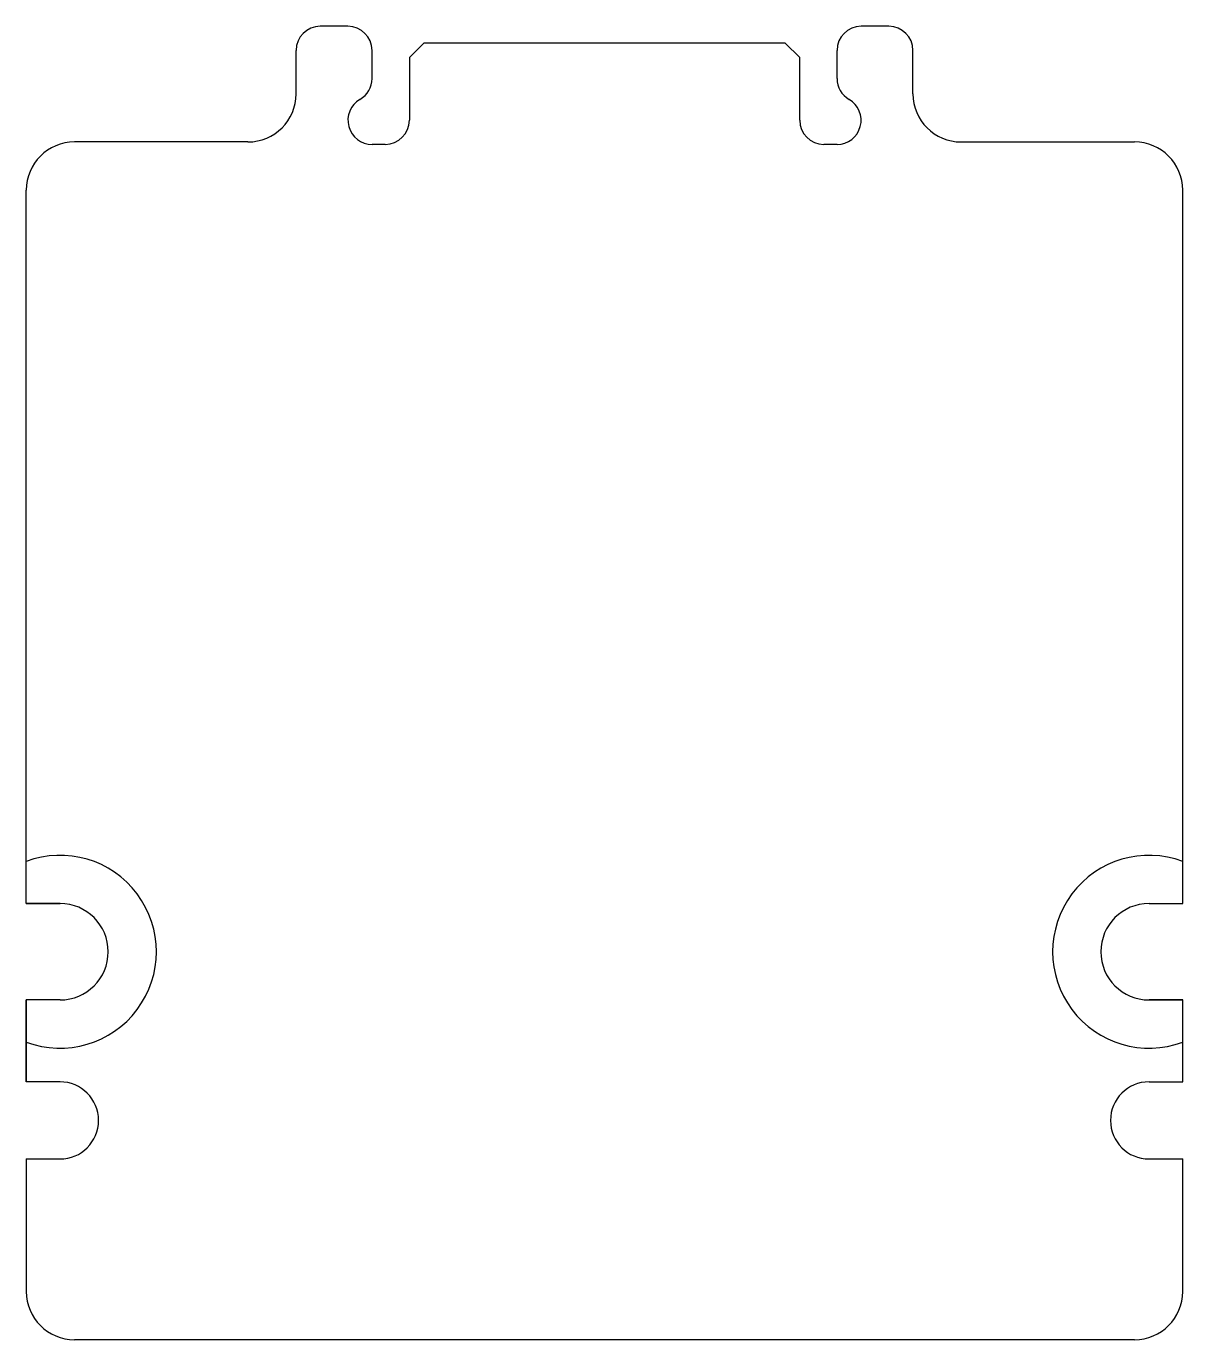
# Model space of a CAD drawing. Extents: x 164.4 to 188.4, y 88.9 to 116.2.
import ezdxf

# ---------------------------------------------------------------- set-up
doc = ezdxf.new("R2010")
doc.units = 0
doc.layers.get('0').update_dxf_attribs({"linetype": 'continuous'})

msp = doc.modelspace()

# ---------------------------------------------------------------- linework, layer by layer
at = {"color": 0}
for p, q in [((171.118, 116.171), (170.543, 116.171)), ((171.118, 116.171), (170.543, 116.171)), ((182.343, 116.171), (181.768, 116.171)), ((182.343, 116.171), (181.768, 116.171)), ((172.393, 115.521), (172.693, 115.821)), ((172.393, 115.521), (172.693, 115.821)), ((180.193, 115.821), (172.693, 115.821)), ((180.193, 115.821), (172.693, 115.821)), ((180.193, 115.821), (180.493, 115.521)), ((180.193, 115.821), (180.493, 115.521)), ((170.043, 114.771), (170.043, 115.671)), ((170.043, 114.771), (170.043, 115.671)), ((171.618, 115.087), (171.618, 115.671)), ((171.618, 115.087), (171.618, 115.671)), ((181.268, 115.087), (181.268, 115.671)), ((181.268, 115.087), (181.268, 115.671)), ((182.843, 114.771), (182.843, 115.671)), ((182.843, 114.771), (182.843, 115.671)), ((172.393, 115.521), (172.393, 114.221)), ((172.393, 115.521), (172.393, 114.221)), ((180.493, 114.221), (180.493, 115.521)), ((180.493, 114.221), (180.493, 115.521)), ((169.043, 113.771), (165.443, 113.771)), ((169.043, 113.771), (165.443, 113.771)), ((171.893, 113.721), (171.618, 113.721)), ((171.893, 113.721), (171.618, 113.721)), ((181.268, 113.721), (180.993, 113.721)), ((181.268, 113.721), (180.993, 113.721)), ((183.843, 113.771), (187.443, 113.771)), ((183.843, 113.771), (187.443, 113.771)), ((164.443, 97.971), (164.443, 112.771)), ((164.443, 97.971), (164.443, 112.771)), ((188.443, 97.971), (188.443, 112.771)), ((188.443, 97.971), (188.443, 112.771)), ((165.143, 97.971), (164.443, 97.971)), ((164.443, 97.971), (165.143, 97.971)), ((187.743, 97.971), (188.443, 97.971)), ((187.743, 97.971), (188.443, 97.971)), ((164.443, 94.271), (164.443, 95.971)), ((164.443, 95.971), (164.443, 94.271)), ((165.143, 95.971), (164.443, 95.971)), ((165.143, 95.971), (164.443, 95.971)), ((187.743, 95.971), (188.443, 95.971)), ((188.443, 95.971), (187.743, 95.971)), ((188.443, 94.271), (188.443, 95.971)), ((188.443, 94.271), (188.443, 95.971)), ((165.143, 94.271), (164.443, 94.271)), ((165.143, 94.271), (164.443, 94.271)), ((187.743, 94.271), (188.443, 94.271)), ((187.743, 94.271), (188.443, 94.271)), ((164.443, 92.671), (164.443, 89.921)), ((164.443, 92.671), (164.443, 89.921)), ((164.443, 92.671), (165.143, 92.671)), ((164.443, 92.671), (165.143, 92.671)), ((187.743, 92.671), (188.443, 92.671)), ((187.743, 92.671), (188.443, 92.671)), ((188.443, 89.921), (188.443, 92.671)), ((188.443, 89.921), (188.443, 92.671)), ((187.443, 88.921), (165.443, 88.921)), ((187.443, 88.921), (165.443, 88.921))]:
    msp.add_line(p, q, dxfattribs=at)
for centre, radius, start, end in [((170.543, 115.671), 0.5, 90, -180), ((170.543, 115.671), 0.5, 90, -180), ((171.118, 115.671), 0.5, 0, 90), ((171.118, 115.671), 0.5, 0, 90), ((181.768, 115.671), 0.5, 90, -180), ((181.768, 115.671), 0.5, 90, -180), ((182.343, 115.671), 0.5, 0, 90), ((182.343, 115.671), 0.5, 0, 90), ((171.118, 115.087), 0.5, -60, 0), ((171.118, 115.087), 0.5, -60, 0), ((181.768, 115.087), 0.5, -180, -120), ((181.768, 115.087), 0.5, -180, -120), ((169.043, 114.771), 1, -90, 0), ((169.043, 114.771), 1, -90, 0), ((183.843, 114.771), 1, -180, -90), ((183.843, 114.771), 1, -180, -90), ((171.618, 114.221), 0.5, 120, -90), ((171.618, 114.221), 0.5, 120, -90), ((181.268, 114.221), 0.5, -90, 60), ((181.268, 114.221), 0.5, -90, 60), ((171.893, 114.221), 0.5, -90, 0), ((171.893, 114.221), 0.5, -90, 0), ((180.993, 114.221), 0.5, -180, -90), ((180.993, 114.221), 0.5, -180, -90), ((165.443, 112.771), 1, 90, -180), ((165.443, 112.771), 1, 90, -180), ((187.443, 112.771), 1, 0, 90), ((187.443, 112.771), 1, 0, 90), ((165.143, 96.971), 2, -110.4873, 110.4873), ((165.143, 96.971), 2, -110.4873, 110.4873), ((187.743, 96.971), 2, 69.5127, -69.5127), ((187.743, 96.971), 2, 69.5127, -69.5127), ((165.143, 96.971), 1, -90, 90), ((165.143, 96.971), 1, -90, 90), ((187.743, 96.971), 1, 90, -90), ((187.743, 96.971), 1, 90, -90), ((165.143, 93.471), 0.8, -90, 90), ((165.143, 93.471), 0.8, -90, 90), ((187.743, 93.471), 0.8, 90, -90), ((187.743, 93.471), 0.8, 90, -90), ((165.443, 89.921), 1, -180, -90), ((165.443, 89.921), 1, -180, -90), ((187.443, 89.921), 1, -90, 0), ((187.443, 89.921), 1, -90, 0)]:
    msp.add_arc(centre, radius, start, end, dxfattribs=at)

doc.saveas('drawing.dxf')
